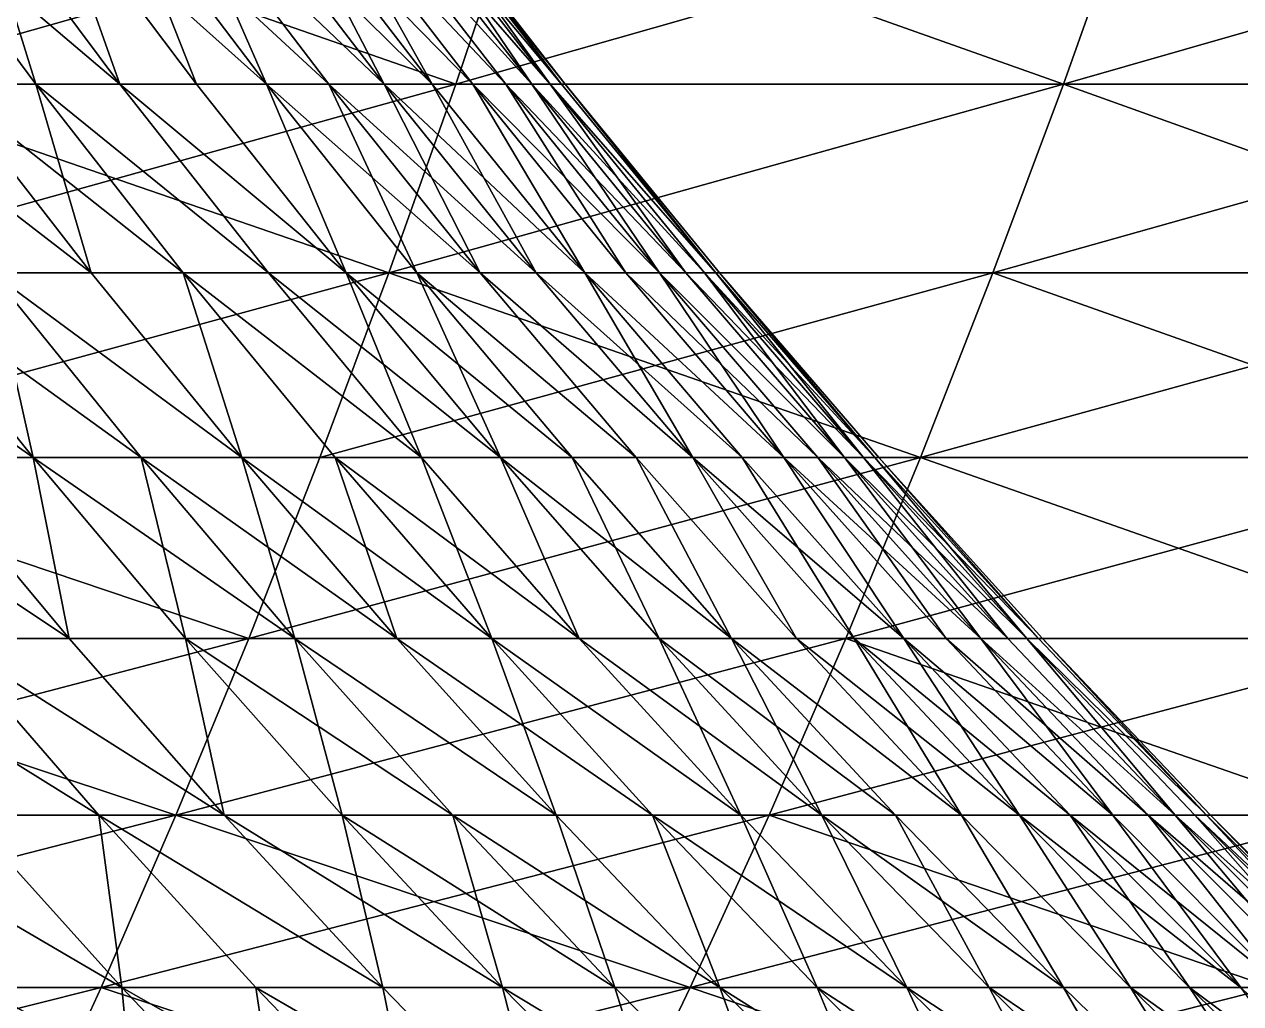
# Model space of a CAD drawing. Header units: millimetres. Extents: x -3250 to 6200, y -3250 to 3250.
# Drawn here: x 4730.3 to 4829.8, y -574 to -493.9 of the extents above; entities that cross this region are included whole.
import ezdxf

# ---------------------------------------------------------------- set-up
doc = ezdxf.new("R2010")
doc.units = ezdxf.units.MM
doc.header["$MEASUREMENT"] = 0
doc.layers.add('MESH_3D', color=2, linetype='CONTINUOUS')

msp = doc.modelspace()

# ---------------------------------------------------------------- linework, layer by layer
at = {"layer": 'MESH_3D'}
for points in [[(4720.34, -483.044, 760.318), (4765.593, -498.792, 794.925), (4715.305, -498.792, 771.475)], [(4770.904, -483.044, 25916.103), (4715.305, -498.792, 25928.525), (4765.593, -498.792, 25905.075)], [(4770.904, -483.044, 25916.103), (4720.34, -483.044, 25939.682), (4715.305, -498.792, 25928.525)], [(4731.239, -498.792, 2512.751), (4726.328, -483.044, 2539.372), (4719.542, -483.044, 2516.359)], [(4723.788, -498.792, 2489.624), (4731.239, -498.792, 2512.751), (4719.542, -483.044, 2516.359)], [(4731.239, -498.792, 24187.249), (4723.788, -498.792, 24210.376), (4719.542, -483.044, 24183.641)], [(4738.111, -498.792, 24163.943), (4719.542, -483.044, 24183.641), (4726.328, -483.044, 24160.628)], [(4738.111, -498.792, 24163.943), (4731.239, -498.792, 24187.249), (4719.542, -483.044, 24183.641)], [(4720.34, -483.044, 760.318), (4770.904, -483.044, 783.897), (4765.593, -498.792, 794.925)], [(4738.111, -498.792, 2536.057), (4732.537, -483.044, 2562.547), (4726.328, -483.044, 2539.372)], [(4731.239, -498.792, 2512.751), (4738.111, -498.792, 2536.057), (4726.328, -483.044, 2539.372)], [(4732.537, -483.044, 24137.453), (4738.111, -498.792, 24163.943), (4726.328, -483.044, 24160.628)], [(4744.4, -498.792, 2559.526), (4738.167, -483.044, 2585.869), (4732.537, -483.044, 2562.547)], [(4738.111, -498.792, 2536.057), (4744.4, -498.792, 2559.526), (4732.537, -483.044, 2562.547)], [(4744.4, -498.792, 24140.474), (4738.111, -498.792, 24163.943), (4732.537, -483.044, 24137.453)], [(4750.101, -498.792, 24116.854), (4732.537, -483.044, 24137.453), (4738.167, -483.044, 24114.131)], [(4750.101, -498.792, 24116.854), (4744.4, -498.792, 24140.474), (4732.537, -483.044, 24137.453)], [(4738.167, -483.044, 2585.869), (4755.212, -498.792, 2606.9), (4743.214, -483.044, 2609.325)], [(4750.101, -498.792, 2583.146), (4755.212, -498.792, 2606.9), (4738.167, -483.044, 2585.869)], [(4744.4, -498.792, 2559.526), (4750.101, -498.792, 2583.146), (4738.167, -483.044, 2585.869)], [(4743.214, -483.044, 24090.675), (4750.101, -498.792, 24116.854), (4738.167, -483.044, 24114.131)], [(4743.214, -483.044, 2609.325), (4759.729, -498.792, 2630.774), (4747.675, -483.044, 2632.899)], [(4755.212, -498.792, 2606.9), (4759.729, -498.792, 2630.774), (4743.214, -483.044, 2609.325)], [(4755.212, -498.792, 24093.1), (4750.101, -498.792, 24116.854), (4743.214, -483.044, 24090.675)], [(4759.729, -498.792, 24069.226), (4743.214, -483.044, 24090.675), (4747.675, -483.044, 24067.101)], [(4759.729, -498.792, 24069.226), (4755.212, -498.792, 24093.1), (4743.214, -483.044, 24090.675)], [(4759.729, -498.792, 2630.774), (4751.546, -483.044, 2656.578), (4747.675, -483.044, 2632.899)], [(4763.65, -498.792, 24045.247), (4759.729, -498.792, 24069.226), (4747.675, -483.044, 24067.101)], [(4763.65, -498.792, 24045.247), (4747.675, -483.044, 24067.101), (4751.546, -483.044, 24043.422)], [(4751.546, -483.044, 2656.578), (4766.972, -498.792, 2678.823), (4754.826, -483.044, 2680.345)], [(4763.65, -498.792, 2654.753), (4766.972, -498.792, 2678.823), (4751.546, -483.044, 2656.578)], [(4759.729, -498.792, 2630.774), (4763.65, -498.792, 2654.753), (4751.546, -483.044, 2656.578)], [(4754.826, -483.044, 24019.655), (4763.65, -498.792, 24045.247), (4751.546, -483.044, 24043.422)], [(4754.826, -483.044, 2680.345), (4769.692, -498.792, 2702.968), (4757.512, -483.044, 2704.186)], [(4766.972, -498.792, 2678.823), (4769.692, -498.792, 2702.968), (4754.826, -483.044, 2680.345)], [(4766.972, -498.792, 24021.177), (4763.65, -498.792, 24045.247), (4754.826, -483.044, 24019.655)], [(4769.692, -498.792, 23997.032), (4754.826, -483.044, 24019.655), (4757.512, -483.044, 23995.814)], [(4769.692, -498.792, 23997.032), (4766.972, -498.792, 24021.177), (4754.826, -483.044, 24019.655)], [(4757.512, -483.044, 2704.186), (4771.81, -498.792, 2727.173), (4759.603, -483.044, 2728.088)], [(4769.692, -498.792, 2702.968), (4771.81, -498.792, 2727.173), (4757.512, -483.044, 2704.186)], [(4771.81, -498.792, 23972.827), (4769.692, -498.792, 23997.032), (4757.512, -483.044, 23995.814)], [(4771.81, -498.792, 23972.827), (4757.512, -483.044, 23995.814), (4759.603, -483.044, 23971.912)], [(4771.81, -498.792, 2727.173), (4761.098, -483.044, 2752.034), (4759.603, -483.044, 2728.088)], [(4773.323, -498.792, 23948.577), (4759.603, -483.044, 23971.912), (4761.098, -483.044, 23947.966)], [(4773.323, -498.792, 23948.577), (4771.81, -498.792, 23972.827), (4759.603, -483.044, 23971.912)], [(4761.098, -483.044, 2752.034), (4774.232, -498.792, 2775.704), (4761.995, -483.044, 2776.009)], [(4773.323, -498.792, 2751.423), (4774.232, -498.792, 2775.704), (4761.098, -483.044, 2752.034)], [(4771.81, -498.792, 2727.173), (4773.323, -498.792, 2751.423), (4761.098, -483.044, 2752.034)], [(4761.995, -483.044, 23923.991), (4773.323, -498.792, 23948.577), (4761.098, -483.044, 23947.966)], [(4774.232, -498.792, 2775.704), (4762.294, -483.044, 2800), (4761.995, -483.044, 2776.009)], [(4761.995, -483.044, 23923.991), (4762.294, -483.044, 23900), (4774.535, -498.792, 23900)], [(4774.232, -498.792, 23924.296), (4773.323, -498.792, 23948.577), (4761.995, -483.044, 23923.991)], [(4774.232, -498.792, 23924.296), (4761.995, -483.044, 23923.991), (4774.535, -498.792, 23900)], [(4774.232, -498.792, 2775.704), (4774.535, -498.792, 2800), (4762.294, -483.044, 2800)], [(4774.535, -498.792, 23900), (4762.294, -483.044, 23900), (4762.294, -483.044, 2800)], [(4774.535, -498.792, 23900), (4762.294, -483.044, 2800), (4774.535, -498.792, 2800)], [(4770.904, -483.044, 783.897), (4815.281, -498.792, 819.621), (4765.593, -498.792, 794.925)], [(4820.865, -483.044, 25891.271), (4765.593, -498.792, 25905.075), (4815.281, -498.792, 25880.379)], [(4820.865, -483.044, 25891.271), (4770.904, -483.044, 25916.103), (4765.593, -498.792, 25905.075)], [(4770.904, -483.044, 783.897), (4820.865, -483.044, 808.729), (4815.281, -498.792, 819.621)], [(4820.865, -483.044, 808.729), (4864.338, -498.792, 845.548), (4815.281, -498.792, 819.621)], [(4870.192, -483.044, 25865.202), (4820.865, -483.044, 25891.271), (4815.281, -498.792, 25880.379)], [(4870.192, -483.044, 25865.202), (4815.281, -498.792, 25880.379), (4864.338, -498.792, 25854.452)], [(4820.865, -483.044, 808.729), (4870.192, -483.044, 834.798), (4864.338, -498.792, 845.548)], [(4710.111, -514.23, 782.987), (4765.593, -498.792, 794.925), (4760.113, -514.23, 806.304)], [(4715.305, -498.792, 771.475), (4765.593, -498.792, 794.925), (4710.111, -514.23, 782.987)], [(4760.113, -514.23, 25893.696), (4715.305, -498.792, 25928.525), (4710.111, -514.23, 25917.013)], [(4765.593, -498.792, 25905.075), (4715.305, -498.792, 25928.525), (4760.113, -514.23, 25893.696)], [(4735.76, -514.23, 24214.399), (4727.631, -514.23, 24237.63), (4715.763, -498.792, 24233.311)], [(4735.76, -514.23, 24214.399), (4715.763, -498.792, 24233.311), (4723.788, -498.792, 24210.376)], [(4735.76, -514.23, 2485.601), (4731.239, -498.792, 2512.751), (4723.788, -498.792, 2489.624)], [(4727.631, -514.23, 2462.37), (4735.76, -514.23, 2485.601), (4723.788, -498.792, 2489.624)], [(4743.307, -514.23, 24190.972), (4735.76, -514.23, 24214.399), (4723.788, -498.792, 24210.376)], [(4743.307, -514.23, 24190.972), (4723.788, -498.792, 24210.376), (4731.239, -498.792, 24187.249)], [(4731.239, -498.792, 2512.751), (4750.268, -514.23, 2532.636), (4738.111, -498.792, 2536.057)], [(4743.307, -514.23, 2509.028), (4750.268, -514.23, 2532.636), (4731.239, -498.792, 2512.751)], [(4735.76, -514.23, 2485.601), (4743.307, -514.23, 2509.028), (4731.239, -498.792, 2512.751)], [(4750.268, -514.23, 24167.364), (4743.307, -514.23, 24190.972), (4731.239, -498.792, 24187.249)], [(4750.268, -514.23, 24167.364), (4731.239, -498.792, 24187.249), (4738.111, -498.792, 24163.943)], [(4738.111, -498.792, 2536.057), (4756.639, -514.23, 2556.41), (4744.4, -498.792, 2559.526)], [(4750.268, -514.23, 2532.636), (4756.639, -514.23, 2556.41), (4738.111, -498.792, 2536.057)], [(4756.639, -514.23, 24143.59), (4738.111, -498.792, 24163.943), (4744.4, -498.792, 24140.474)], [(4756.639, -514.23, 24143.59), (4750.268, -514.23, 24167.364), (4738.111, -498.792, 24163.943)], [(4756.639, -514.23, 2556.41), (4750.101, -498.792, 2583.146), (4744.4, -498.792, 2559.526)], [(4750.101, -498.792, 24116.854), (4756.639, -514.23, 24143.59), (4744.4, -498.792, 24140.474)], [(4762.414, -514.23, 2580.335), (4755.212, -498.792, 2606.9), (4750.101, -498.792, 2583.146)], [(4756.639, -514.23, 2556.41), (4762.414, -514.23, 2580.335), (4750.101, -498.792, 2583.146)], [(4762.414, -514.23, 24119.665), (4756.639, -514.23, 24143.59), (4750.101, -498.792, 24116.854)], [(4767.591, -514.23, 24095.603), (4762.414, -514.23, 24119.665), (4750.101, -498.792, 24116.854)], [(4767.591, -514.23, 24095.603), (4750.101, -498.792, 24116.854), (4755.212, -498.792, 24093.1)], [(4767.591, -514.23, 2604.397), (4759.729, -498.792, 2630.774), (4755.212, -498.792, 2606.9)], [(4762.414, -514.23, 2580.335), (4767.591, -514.23, 2604.397), (4755.212, -498.792, 2606.9)], [(4772.167, -514.23, 24071.419), (4767.591, -514.23, 24095.603), (4755.212, -498.792, 24093.1)], [(4772.167, -514.23, 24071.419), (4755.212, -498.792, 24093.1), (4759.729, -498.792, 24069.226)], [(4772.167, -514.23, 2628.581), (4763.65, -498.792, 2654.753), (4759.729, -498.792, 2630.774)], [(4767.591, -514.23, 2604.397), (4772.167, -514.23, 2628.581), (4759.729, -498.792, 2630.774)], [(4776.139, -514.23, 24047.129), (4772.167, -514.23, 24071.419), (4759.729, -498.792, 24069.226)], [(4776.139, -514.23, 24047.129), (4759.729, -498.792, 24069.226), (4763.65, -498.792, 24045.247)], [(4760.113, -514.23, 806.304), (4815.281, -498.792, 819.621), (4809.519, -514.23, 830.86)], [(4765.593, -498.792, 794.925), (4815.281, -498.792, 819.621), (4760.113, -514.23, 806.304)], [(4815.281, -498.792, 25880.379), (4760.113, -514.23, 25893.696), (4809.519, -514.23, 25869.14)], [(4815.281, -498.792, 25880.379), (4765.593, -498.792, 25905.075), (4760.113, -514.23, 25893.696)], [(4776.139, -514.23, 2652.871), (4766.972, -498.792, 2678.823), (4763.65, -498.792, 2654.753)], [(4772.167, -514.23, 2628.581), (4776.139, -514.23, 2652.871), (4763.65, -498.792, 2654.753)], [(4766.972, -498.792, 24021.177), (4776.139, -514.23, 24047.129), (4763.65, -498.792, 24045.247)], [(4779.503, -514.23, 2677.252), (4769.692, -498.792, 2702.968), (4766.972, -498.792, 2678.823)], [(4776.139, -514.23, 2652.871), (4779.503, -514.23, 2677.252), (4766.972, -498.792, 2678.823)], [(4779.503, -514.23, 24022.748), (4776.139, -514.23, 24047.129), (4766.972, -498.792, 24021.177)], [(4782.259, -514.23, 23998.29), (4766.972, -498.792, 24021.177), (4769.692, -498.792, 23997.032)], [(4782.259, -514.23, 23998.29), (4779.503, -514.23, 24022.748), (4766.972, -498.792, 24021.177)], [(4769.692, -498.792, 2702.968), (4784.404, -514.23, 2726.229), (4771.81, -498.792, 2727.173)], [(4782.259, -514.23, 2701.71), (4784.404, -514.23, 2726.229), (4769.692, -498.792, 2702.968)], [(4779.503, -514.23, 2677.252), (4782.259, -514.23, 2701.71), (4769.692, -498.792, 2702.968)], [(4771.81, -498.792, 23972.827), (4782.259, -514.23, 23998.29), (4769.692, -498.792, 23997.032)], [(4784.404, -514.23, 2726.229), (4773.323, -498.792, 2751.423), (4771.81, -498.792, 2727.173)], [(4784.404, -514.23, 23973.771), (4782.259, -514.23, 23998.29), (4771.81, -498.792, 23972.827)], [(4785.937, -514.23, 23949.206), (4771.81, -498.792, 23972.827), (4773.323, -498.792, 23948.577)], [(4785.937, -514.23, 23949.206), (4784.404, -514.23, 23973.771), (4771.81, -498.792, 23972.827)], [(4773.323, -498.792, 2751.423), (4786.858, -514.23, 2775.389), (4774.232, -498.792, 2775.704)], [(4785.937, -514.23, 2750.794), (4786.858, -514.23, 2775.389), (4773.323, -498.792, 2751.423)], [(4784.404, -514.23, 2726.229), (4785.937, -514.23, 2750.794), (4773.323, -498.792, 2751.423)], [(4786.858, -514.23, 23924.611), (4773.323, -498.792, 23948.577), (4774.232, -498.792, 23924.296)], [(4786.858, -514.23, 23924.611), (4785.937, -514.23, 23949.206), (4773.323, -498.792, 23948.577)], [(4786.858, -514.23, 2775.389), (4774.535, -498.792, 2800), (4774.232, -498.792, 2775.704)], [(4786.858, -514.23, 23924.611), (4774.232, -498.792, 23924.296), (4774.535, -498.792, 23900)], [(4786.858, -514.23, 2775.389), (4787.164, -514.23, 2800), (4774.535, -498.792, 2800)], [(4787.164, -514.23, 23900), (4774.535, -498.792, 23900), (4774.535, -498.792, 2800)], [(4787.164, -514.23, 23900), (4774.535, -498.792, 2800), (4787.164, -514.23, 2800)], [(4786.858, -514.23, 23924.611), (4774.535, -498.792, 23900), (4787.164, -514.23, 23900)], [(4815.281, -498.792, 819.621), (4858.297, -514.23, 856.64), (4809.519, -514.23, 830.86)], [(4864.338, -498.792, 25854.452), (4815.281, -498.792, 25880.379), (4809.519, -514.23, 25869.14)], [(4864.338, -498.792, 25854.452), (4809.519, -514.23, 25869.14), (4858.297, -514.23, 25843.36)], [(4815.281, -498.792, 819.621), (4864.338, -498.792, 845.548), (4858.297, -514.23, 856.64)], [(4704.76, -529.349, 794.847), (4760.113, -514.23, 806.304), (4754.468, -529.349, 818.026)], [(4710.111, -514.23, 782.987), (4760.113, -514.23, 806.304), (4704.76, -529.349, 794.847)], [(4760.113, -514.23, 25893.696), (4710.111, -514.23, 25917.013), (4704.76, -529.349, 25905.153)], [(4760.113, -514.23, 25893.696), (4704.76, -529.349, 25905.153), (4754.468, -529.349, 25881.974)], [(4731.037, -529.349, 24265.405), (4721.638, -529.349, 24288.503), (4709.649, -514.23, 24283.449)], [(4731.037, -529.349, 24265.405), (4709.649, -514.23, 24283.449), (4718.925, -514.23, 24260.652)], [(4731.037, -529.349, 2434.595), (4727.631, -514.23, 2462.37), (4718.925, -514.23, 2439.348)], [(4721.638, -529.349, 2411.497), (4731.037, -529.349, 2434.595), (4718.925, -514.23, 2439.348)], [(4739.857, -529.349, 24242.08), (4731.037, -529.349, 24265.405), (4718.925, -514.23, 24260.652)], [(4739.857, -529.349, 24242.08), (4718.925, -514.23, 24260.652), (4727.631, -514.23, 24237.63)], [(4727.631, -514.23, 2462.37), (4748.093, -529.349, 2481.458), (4735.76, -514.23, 2485.601)], [(4739.857, -529.349, 2457.92), (4748.093, -529.349, 2481.458), (4727.631, -514.23, 2462.37)], [(4731.037, -529.349, 2434.595), (4739.857, -529.349, 2457.92), (4727.631, -514.23, 2462.37)], [(4748.093, -529.349, 24218.542), (4727.631, -514.23, 24237.63), (4735.76, -514.23, 24214.399)], [(4748.093, -529.349, 24218.542), (4739.857, -529.349, 24242.08), (4727.631, -514.23, 24237.63)], [(4748.093, -529.349, 2481.458), (4743.307, -514.23, 2509.028), (4735.76, -514.23, 2485.601)], [(4743.307, -514.23, 24190.972), (4748.093, -529.349, 24218.542), (4735.76, -514.23, 24214.399)], [(4743.307, -514.23, 2509.028), (4762.793, -529.349, 2529.112), (4750.268, -514.23, 2532.636)], [(4755.74, -529.349, 2505.193), (4762.793, -529.349, 2529.112), (4743.307, -514.23, 2509.028)], [(4748.093, -529.349, 2481.458), (4755.74, -529.349, 2505.193), (4743.307, -514.23, 2509.028)], [(4755.74, -529.349, 24194.807), (4748.093, -529.349, 24218.542), (4743.307, -514.23, 24190.972)], [(4762.793, -529.349, 24170.888), (4743.307, -514.23, 24190.972), (4750.268, -514.23, 24167.364)], [(4762.793, -529.349, 24170.888), (4755.74, -529.349, 24194.807), (4743.307, -514.23, 24190.972)], [(4762.793, -529.349, 2529.112), (4756.639, -514.23, 2556.41), (4750.268, -514.23, 2532.636)], [(4769.247, -529.349, 24146.801), (4750.268, -514.23, 24167.364), (4756.639, -514.23, 24143.59)], [(4769.247, -529.349, 24146.801), (4762.793, -529.349, 24170.888), (4750.268, -514.23, 24167.364)], [(4760.113, -514.23, 806.304), (4803.584, -529.349, 842.438), (4754.468, -529.349, 818.026)], [(4809.519, -514.23, 25869.14), (4760.113, -514.23, 25893.696), (4754.468, -529.349, 25881.974)], [(4809.519, -514.23, 25869.14), (4754.468, -529.349, 25881.974), (4803.584, -529.349, 25857.562)], [(4769.247, -529.349, 2553.199), (4762.414, -514.23, 2580.335), (4756.639, -514.23, 2556.41)], [(4762.793, -529.349, 2529.112), (4769.247, -529.349, 2553.199), (4756.639, -514.23, 2556.41)], [(4775.099, -529.349, 24122.56), (4769.247, -529.349, 24146.801), (4756.639, -514.23, 24143.59)], [(4775.099, -529.349, 24122.56), (4756.639, -514.23, 24143.59), (4762.414, -514.23, 24119.665)], [(4760.113, -514.23, 806.304), (4809.519, -514.23, 830.86), (4803.584, -529.349, 842.438)], [(4762.414, -514.23, 2580.335), (4780.344, -529.349, 2601.819), (4767.591, -514.23, 2604.397)], [(4775.099, -529.349, 2577.44), (4780.344, -529.349, 2601.819), (4762.414, -514.23, 2580.335)], [(4769.247, -529.349, 2553.199), (4775.099, -529.349, 2577.44), (4762.414, -514.23, 2580.335)], [(4780.344, -529.349, 24098.181), (4775.099, -529.349, 24122.56), (4762.414, -514.23, 24119.665)], [(4780.344, -529.349, 24098.181), (4762.414, -514.23, 24119.665), (4767.591, -514.23, 24095.603)], [(4767.591, -514.23, 2604.397), (4784.98, -529.349, 2626.321), (4772.167, -514.23, 2628.581)], [(4780.344, -529.349, 2601.819), (4784.98, -529.349, 2626.321), (4767.591, -514.23, 2604.397)], [(4784.98, -529.349, 24073.679), (4767.591, -514.23, 24095.603), (4772.167, -514.23, 24071.419)], [(4784.98, -529.349, 24073.679), (4780.344, -529.349, 24098.181), (4767.591, -514.23, 24095.603)], [(4784.98, -529.349, 2626.321), (4776.139, -514.23, 2652.871), (4772.167, -514.23, 2628.581)], [(4789.004, -529.349, 24049.068), (4772.167, -514.23, 24071.419), (4776.139, -514.23, 24047.129)], [(4789.004, -529.349, 24049.068), (4784.98, -529.349, 24073.679), (4772.167, -514.23, 24071.419)], [(4776.139, -514.23, 2652.871), (4792.413, -529.349, 2675.635), (4779.503, -514.23, 2677.252)], [(4789.004, -529.349, 2650.932), (4792.413, -529.349, 2675.635), (4776.139, -514.23, 2652.871)], [(4784.98, -529.349, 2626.321), (4789.004, -529.349, 2650.932), (4776.139, -514.23, 2652.871)], [(4792.413, -529.349, 24024.365), (4789.004, -529.349, 24049.068), (4776.139, -514.23, 24047.129)], [(4792.413, -529.349, 24024.365), (4776.139, -514.23, 24047.129), (4779.503, -514.23, 24022.748)], [(4779.503, -514.23, 2677.252), (4795.205, -529.349, 2700.415), (4782.259, -514.23, 2701.71)], [(4792.413, -529.349, 2675.635), (4795.205, -529.349, 2700.415), (4779.503, -514.23, 2677.252)], [(4782.259, -514.23, 23998.29), (4792.413, -529.349, 24024.365), (4779.503, -514.23, 24022.748)], [(4782.259, -514.23, 2701.71), (4797.378, -529.349, 2725.257), (4784.404, -514.23, 2726.229)], [(4795.205, -529.349, 2700.415), (4797.378, -529.349, 2725.257), (4782.259, -514.23, 2701.71)], [(4795.205, -529.349, 23999.585), (4792.413, -529.349, 24024.365), (4782.259, -514.23, 23998.29)], [(4797.378, -529.349, 23974.743), (4782.259, -514.23, 23998.29), (4784.404, -514.23, 23973.771)], [(4797.378, -529.349, 23974.743), (4795.205, -529.349, 23999.585), (4782.259, -514.23, 23998.29)], [(4797.378, -529.349, 2725.257), (4785.937, -514.23, 2750.794), (4784.404, -514.23, 2726.229)], [(4798.932, -529.349, 23949.855), (4784.404, -514.23, 23973.771), (4785.937, -514.23, 23949.206)], [(4798.932, -529.349, 23949.855), (4797.378, -529.349, 23974.743), (4784.404, -514.23, 23973.771)], [(4785.937, -514.23, 2750.794), (4799.864, -529.349, 2775.065), (4786.858, -514.23, 2775.389)], [(4798.932, -529.349, 2750.145), (4799.864, -529.349, 2775.065), (4785.937, -514.23, 2750.794)], [(4797.378, -529.349, 2725.257), (4798.932, -529.349, 2750.145), (4785.937, -514.23, 2750.794)], [(4786.858, -514.23, 23924.611), (4798.932, -529.349, 23949.855), (4785.937, -514.23, 23949.206)], [(4799.864, -529.349, 2775.065), (4787.164, -514.23, 2800), (4786.858, -514.23, 2775.389)], [(4799.864, -529.349, 23924.935), (4786.858, -514.23, 23924.611), (4787.164, -514.23, 23900)], [(4799.864, -529.349, 23924.935), (4798.932, -529.349, 23949.855), (4786.858, -514.23, 23924.611)], [(4799.864, -529.349, 2775.065), (4800.175, -529.349, 2800), (4787.164, -514.23, 2800)], [(4800.175, -529.349, 23900), (4787.164, -514.23, 23900), (4787.164, -514.23, 2800)], [(4800.175, -529.349, 23900), (4787.164, -514.23, 2800), (4800.175, -529.349, 2800)], [(4799.864, -529.349, 23924.935), (4787.164, -514.23, 23900), (4800.175, -529.349, 23900)], [(4809.519, -514.23, 830.86), (4852.075, -529.349, 868.066), (4803.584, -529.349, 842.438)], [(4858.297, -514.23, 25843.36), (4809.519, -514.23, 25869.14), (4803.584, -529.349, 25857.562)], [(4858.297, -514.23, 25843.36), (4803.584, -529.349, 25857.562), (4852.075, -529.349, 25831.934)], [(4809.519, -514.23, 830.86), (4858.297, -514.23, 856.64), (4852.075, -529.349, 868.066)], [(4704.76, -529.349, 794.847), (4748.661, -544.138, 830.084), (4699.255, -544.138, 807.046)], [(4748.661, -544.138, 25869.916), (4704.76, -529.349, 25905.153), (4699.255, -544.138, 25892.954)], [(4704.76, -529.349, 794.847), (4754.468, -529.349, 818.026), (4748.661, -544.138, 830.084)], [(4754.468, -529.349, 25881.974), (4704.76, -529.349, 25905.153), (4748.661, -544.138, 25869.916)], [(4733.97, -544.138, 24293.701), (4711.665, -529.349, 24311.359), (4721.638, -529.349, 24288.503)], [(4733.97, -544.138, 24293.701), (4723.865, -544.138, 24316.864), (4711.665, -529.349, 24311.359)], [(4733.97, -544.138, 2406.299), (4731.037, -529.349, 2434.595), (4721.638, -529.349, 2411.497)], [(4723.865, -544.138, 2383.136), (4733.97, -544.138, 2406.299), (4721.638, -529.349, 2411.497)], [(4731.037, -529.349, 24265.405), (4733.97, -544.138, 24293.701), (4721.638, -529.349, 24288.503)], [(4743.495, -544.138, 2429.705), (4739.857, -529.349, 2457.92), (4731.037, -529.349, 2434.595)], [(4733.97, -544.138, 2406.299), (4743.495, -544.138, 2429.705), (4731.037, -529.349, 2434.595)], [(4743.495, -544.138, 24270.295), (4733.97, -544.138, 24293.701), (4731.037, -529.349, 24265.405)], [(4752.433, -544.138, 24246.657), (4743.495, -544.138, 24270.295), (4731.037, -529.349, 24265.405)], [(4752.433, -544.138, 24246.657), (4731.037, -529.349, 24265.405), (4739.857, -529.349, 24242.08)], [(4752.433, -544.138, 2453.343), (4748.093, -529.349, 2481.458), (4739.857, -529.349, 2457.92)], [(4743.495, -544.138, 2429.705), (4752.433, -544.138, 2453.343), (4739.857, -529.349, 2457.92)], [(4760.78, -544.138, 24222.805), (4752.433, -544.138, 24246.657), (4739.857, -529.349, 24242.08)], [(4760.78, -544.138, 24222.805), (4739.857, -529.349, 24242.08), (4748.093, -529.349, 24218.542)], [(4760.78, -544.138, 2477.195), (4755.74, -529.349, 2505.193), (4748.093, -529.349, 2481.458)], [(4752.433, -544.138, 2453.343), (4760.78, -544.138, 2477.195), (4748.093, -529.349, 2481.458)], [(4768.529, -544.138, 24198.752), (4760.78, -544.138, 24222.805), (4748.093, -529.349, 24218.542)], [(4768.529, -544.138, 24198.752), (4748.093, -529.349, 24218.542), (4755.74, -529.349, 24194.807)], [(4748.661, -544.138, 830.084), (4803.584, -529.349, 842.438), (4797.478, -544.138, 854.347)], [(4754.468, -529.349, 818.026), (4803.584, -529.349, 842.438), (4748.661, -544.138, 830.084)], [(4803.584, -529.349, 25857.562), (4754.468, -529.349, 25881.974), (4748.661, -544.138, 25869.916)], [(4803.584, -529.349, 25857.562), (4748.661, -544.138, 25869.916), (4797.478, -544.138, 25845.653)], [(4768.529, -544.138, 2501.248), (4762.793, -529.349, 2529.112), (4755.74, -529.349, 2505.193)], [(4760.78, -544.138, 2477.195), (4768.529, -544.138, 2501.248), (4755.74, -529.349, 2505.193)], [(4775.676, -544.138, 24174.513), (4755.74, -529.349, 24194.807), (4762.793, -529.349, 24170.888)], [(4775.676, -544.138, 24174.513), (4768.529, -544.138, 24198.752), (4755.74, -529.349, 24194.807)], [(4775.676, -544.138, 2525.487), (4769.247, -529.349, 2553.199), (4762.793, -529.349, 2529.112)], [(4768.529, -544.138, 2501.248), (4775.676, -544.138, 2525.487), (4762.793, -529.349, 2529.112)], [(4769.247, -529.349, 24146.801), (4775.676, -544.138, 24174.513), (4762.793, -529.349, 24170.888)], [(4782.217, -544.138, 2549.897), (4775.099, -529.349, 2577.44), (4769.247, -529.349, 2553.199)], [(4775.676, -544.138, 2525.487), (4782.217, -544.138, 2549.897), (4769.247, -529.349, 2553.199)], [(4782.217, -544.138, 24150.103), (4775.676, -544.138, 24174.513), (4769.247, -529.349, 24146.801)], [(4788.146, -544.138, 24125.538), (4782.217, -544.138, 24150.103), (4769.247, -529.349, 24146.801)], [(4788.146, -544.138, 24125.538), (4769.247, -529.349, 24146.801), (4775.099, -529.349, 24122.56)], [(4788.146, -544.138, 2574.462), (4780.344, -529.349, 2601.819), (4775.099, -529.349, 2577.44)], [(4782.217, -544.138, 2549.897), (4788.146, -544.138, 2574.462), (4775.099, -529.349, 2577.44)], [(4780.344, -529.349, 24098.181), (4788.146, -544.138, 24125.538), (4775.099, -529.349, 24122.56)], [(4793.462, -544.138, 2599.167), (4784.98, -529.349, 2626.321), (4780.344, -529.349, 2601.819)], [(4788.146, -544.138, 2574.462), (4793.462, -544.138, 2599.167), (4780.344, -529.349, 2601.819)], [(4793.462, -544.138, 24100.833), (4788.146, -544.138, 24125.538), (4780.344, -529.349, 24098.181)], [(4784.98, -529.349, 24073.679), (4793.462, -544.138, 24100.833), (4780.344, -529.349, 24098.181)], [(4798.16, -544.138, 2623.997), (4789.004, -529.349, 2650.932), (4784.98, -529.349, 2626.321)], [(4793.462, -544.138, 2599.167), (4798.16, -544.138, 2623.997), (4784.98, -529.349, 2626.321)], [(4798.16, -544.138, 24076.003), (4793.462, -544.138, 24100.833), (4784.98, -529.349, 24073.679)], [(4802.238, -544.138, 24051.063), (4798.16, -544.138, 24076.003), (4784.98, -529.349, 24073.679)], [(4802.238, -544.138, 24051.063), (4784.98, -529.349, 24073.679), (4789.004, -529.349, 24049.068)], [(4802.238, -544.138, 2648.937), (4792.413, -529.349, 2675.635), (4789.004, -529.349, 2650.932)], [(4798.16, -544.138, 2623.997), (4802.238, -544.138, 2648.937), (4789.004, -529.349, 2650.932)], [(4792.413, -529.349, 24024.365), (4802.238, -544.138, 24051.063), (4789.004, -529.349, 24049.068)], [(4805.692, -544.138, 2673.97), (4795.205, -529.349, 2700.415), (4792.413, -529.349, 2675.635)], [(4802.238, -544.138, 2648.937), (4805.692, -544.138, 2673.97), (4792.413, -529.349, 2675.635)], [(4805.692, -544.138, 24026.03), (4802.238, -544.138, 24051.063), (4792.413, -529.349, 24024.365)], [(4808.522, -544.138, 24000.918), (4805.692, -544.138, 24026.03), (4792.413, -529.349, 24024.365)], [(4808.522, -544.138, 24000.918), (4792.413, -529.349, 24024.365), (4795.205, -529.349, 23999.585)], [(4808.522, -544.138, 2699.082), (4797.378, -529.349, 2725.257), (4795.205, -529.349, 2700.415)], [(4805.692, -544.138, 2673.97), (4808.522, -544.138, 2699.082), (4795.205, -529.349, 2700.415)], [(4810.724, -544.138, 23975.743), (4808.522, -544.138, 24000.918), (4795.205, -529.349, 23999.585)], [(4810.724, -544.138, 23975.743), (4795.205, -529.349, 23999.585), (4797.378, -529.349, 23974.743)], [(4810.724, -544.138, 2724.257), (4798.932, -529.349, 2750.145), (4797.378, -529.349, 2725.257)], [(4808.522, -544.138, 2699.082), (4810.724, -544.138, 2724.257), (4797.378, -529.349, 2725.257)], [(4812.299, -544.138, 23950.522), (4797.378, -529.349, 23974.743), (4798.932, -529.349, 23949.855)], [(4812.299, -544.138, 23950.522), (4810.724, -544.138, 23975.743), (4797.378, -529.349, 23974.743)], [(4803.584, -529.349, 842.438), (4845.674, -544.138, 879.82), (4797.478, -544.138, 854.347)], [(4852.075, -529.349, 25831.934), (4803.584, -529.349, 25857.562), (4797.478, -544.138, 25845.653)], [(4852.075, -529.349, 25831.934), (4797.478, -544.138, 25845.653), (4845.674, -544.138, 25820.18)], [(4812.299, -544.138, 2749.478), (4799.864, -529.349, 2775.065), (4798.932, -529.349, 2750.145)], [(4810.724, -544.138, 2724.257), (4812.299, -544.138, 2749.478), (4798.932, -529.349, 2750.145)], [(4813.243, -544.138, 23925.269), (4798.932, -529.349, 23949.855), (4799.864, -529.349, 23924.935)], [(4813.243, -544.138, 23925.269), (4812.299, -544.138, 23950.522), (4798.932, -529.349, 23949.855)], [(4813.243, -544.138, 2774.731), (4800.175, -529.349, 2800), (4799.864, -529.349, 2775.065)], [(4812.299, -544.138, 2749.478), (4813.243, -544.138, 2774.731), (4799.864, -529.349, 2775.065)], [(4813.243, -544.138, 23925.269), (4799.864, -529.349, 23924.935), (4800.175, -529.349, 23900)], [(4813.243, -544.138, 2774.731), (4813.559, -544.138, 2800), (4800.175, -529.349, 2800)], [(4813.559, -544.138, 23900), (4800.175, -529.349, 23900), (4800.175, -529.349, 2800)], [(4813.559, -544.138, 23900), (4800.175, -529.349, 2800), (4813.559, -544.138, 2800)], [(4813.243, -544.138, 23925.269), (4800.175, -529.349, 23900), (4813.559, -544.138, 23900)], [(4803.584, -529.349, 842.438), (4852.075, -529.349, 868.066), (4845.674, -544.138, 879.82)], [(4699.255, -544.138, 807.046), (4742.696, -558.589, 842.471), (4693.601, -558.589, 819.577)], [(4748.661, -544.138, 25869.916), (4693.601, -558.589, 25880.423), (4742.696, -558.589, 25857.529)], [(4748.661, -544.138, 25869.916), (4699.255, -544.138, 25892.954), (4693.601, -558.589, 25880.423)], [(4699.255, -544.138, 807.046), (4748.661, -544.138, 830.084), (4742.696, -558.589, 842.471)], [(4736.396, -558.589, 24322.518), (4725.571, -558.589, 24345.732), (4713.185, -544.138, 24339.767)], [(4736.396, -558.589, 24322.518), (4713.185, -544.138, 24339.767), (4723.865, -544.138, 24316.864)], [(4723.865, -544.138, 2383.136), (4746.639, -558.589, 2400.958), (4733.97, -544.138, 2406.299)], [(4736.396, -558.589, 2377.482), (4746.639, -558.589, 2400.958), (4723.865, -544.138, 2383.136)], [(4725.571, -558.589, 2354.268), (4736.396, -558.589, 2377.482), (4723.865, -544.138, 2383.136)], [(4746.639, -558.589, 24299.042), (4736.396, -558.589, 24322.518), (4723.865, -544.138, 24316.864)], [(4746.639, -558.589, 24299.042), (4723.865, -544.138, 24316.864), (4733.97, -544.138, 24293.701)], [(4746.639, -558.589, 2400.958), (4743.495, -544.138, 2429.705), (4733.97, -544.138, 2406.299)], [(4743.495, -544.138, 24270.295), (4746.639, -558.589, 24299.042), (4733.97, -544.138, 24293.701)], [(4742.696, -558.589, 842.471), (4797.478, -544.138, 854.347), (4791.206, -558.589, 866.581)], [(4748.661, -544.138, 830.084), (4797.478, -544.138, 854.347), (4742.696, -558.589, 842.471)], [(4797.478, -544.138, 25845.653), (4748.661, -544.138, 25869.916), (4742.696, -558.589, 25857.529)], [(4797.478, -544.138, 25845.653), (4742.696, -558.589, 25857.529), (4791.206, -558.589, 25833.419)], [(4756.293, -558.589, 2424.683), (4752.433, -544.138, 2453.343), (4743.495, -544.138, 2429.705)], [(4746.639, -558.589, 2400.958), (4756.293, -558.589, 2424.683), (4743.495, -544.138, 2429.705)], [(4756.293, -558.589, 24275.317), (4746.639, -558.589, 24299.042), (4743.495, -544.138, 24270.295)], [(4765.352, -558.589, 24251.36), (4743.495, -544.138, 24270.295), (4752.433, -544.138, 24246.657)], [(4765.352, -558.589, 24251.36), (4756.293, -558.589, 24275.317), (4743.495, -544.138, 24270.295)], [(4752.433, -544.138, 2453.343), (4773.812, -558.589, 2472.817), (4760.78, -544.138, 2477.195)], [(4765.352, -558.589, 2448.64), (4773.812, -558.589, 2472.817), (4752.433, -544.138, 2453.343)], [(4756.293, -558.589, 2424.683), (4765.352, -558.589, 2448.64), (4752.433, -544.138, 2453.343)], [(4773.812, -558.589, 24227.183), (4752.433, -544.138, 24246.657), (4760.78, -544.138, 24222.805)], [(4773.812, -558.589, 24227.183), (4765.352, -558.589, 24251.36), (4752.433, -544.138, 24246.657)], [(4773.812, -558.589, 2472.817), (4768.529, -544.138, 2501.248), (4760.78, -544.138, 2477.195)], [(4781.666, -558.589, 24202.804), (4760.78, -544.138, 24222.805), (4768.529, -544.138, 24198.752)], [(4781.666, -558.589, 24202.804), (4773.812, -558.589, 24227.183), (4760.78, -544.138, 24222.805)], [(4768.529, -544.138, 2501.248), (4788.91, -558.589, 2521.764), (4775.676, -544.138, 2525.487)], [(4781.666, -558.589, 2497.196), (4788.91, -558.589, 2521.764), (4768.529, -544.138, 2501.248)], [(4773.812, -558.589, 2472.817), (4781.666, -558.589, 2497.196), (4768.529, -544.138, 2501.248)], [(4788.91, -558.589, 24178.236), (4781.666, -558.589, 24202.804), (4768.529, -544.138, 24198.752)], [(4788.91, -558.589, 24178.236), (4768.529, -544.138, 24198.752), (4775.676, -544.138, 24174.513)], [(4788.91, -558.589, 2521.764), (4782.217, -544.138, 2549.897), (4775.676, -544.138, 2525.487)], [(4795.539, -558.589, 24153.495), (4775.676, -544.138, 24174.513), (4782.217, -544.138, 24150.103)], [(4795.539, -558.589, 24153.495), (4788.91, -558.589, 24178.236), (4775.676, -544.138, 24174.513)], [(4795.539, -558.589, 2546.505), (4788.146, -544.138, 2574.462), (4782.217, -544.138, 2549.897)], [(4788.91, -558.589, 2521.764), (4795.539, -558.589, 2546.505), (4782.217, -544.138, 2549.897)], [(4801.55, -558.589, 24128.597), (4795.539, -558.589, 24153.495), (4782.217, -544.138, 24150.103)], [(4801.55, -558.589, 24128.597), (4782.217, -544.138, 24150.103), (4788.146, -544.138, 24125.538)], [(4788.146, -544.138, 2574.462), (4806.938, -558.589, 2596.443), (4793.462, -544.138, 2599.167)], [(4801.55, -558.589, 2571.403), (4806.938, -558.589, 2596.443), (4788.146, -544.138, 2574.462)], [(4795.539, -558.589, 2546.505), (4801.55, -558.589, 2571.403), (4788.146, -544.138, 2574.462)], [(4806.938, -558.589, 24103.557), (4801.55, -558.589, 24128.597), (4788.146, -544.138, 24125.538)], [(4806.938, -558.589, 24103.557), (4788.146, -544.138, 24125.538), (4793.462, -544.138, 24100.833)], [(4797.478, -544.138, 854.347), (4839.099, -558.589, 891.894), (4791.206, -558.589, 866.581)], [(4845.674, -544.138, 25820.18), (4791.206, -558.589, 25833.419), (4839.099, -558.589, 25808.106)], [(4845.674, -544.138, 25820.18), (4797.478, -544.138, 25845.653), (4791.206, -558.589, 25833.419)], [(4806.938, -558.589, 2596.443), (4798.16, -544.138, 2623.997), (4793.462, -544.138, 2599.167)], [(4811.699, -558.589, 24078.39), (4806.938, -558.589, 24103.557), (4793.462, -544.138, 24100.833)], [(4811.699, -558.589, 24078.39), (4793.462, -544.138, 24100.833), (4798.16, -544.138, 24076.003)], [(4797.478, -544.138, 854.347), (4845.674, -544.138, 879.82), (4839.099, -558.589, 891.894)], [(4811.699, -558.589, 2621.61), (4802.238, -544.138, 2648.937), (4798.16, -544.138, 2623.997)], [(4806.938, -558.589, 2596.443), (4811.699, -558.589, 2621.61), (4798.16, -544.138, 2623.997)], [(4815.832, -558.589, 24053.112), (4811.699, -558.589, 24078.39), (4798.16, -544.138, 24076.003)], [(4815.832, -558.589, 24053.112), (4798.16, -544.138, 24076.003), (4802.238, -544.138, 24051.063)], [(4802.238, -544.138, 2648.937), (4819.334, -558.589, 2672.261), (4805.692, -544.138, 2673.97)], [(4815.832, -558.589, 2646.888), (4819.334, -558.589, 2672.261), (4802.238, -544.138, 2648.937)], [(4811.699, -558.589, 2621.61), (4815.832, -558.589, 2646.888), (4802.238, -544.138, 2648.937)], [(4819.334, -558.589, 24027.739), (4815.832, -558.589, 24053.112), (4802.238, -544.138, 24051.063)], [(4819.334, -558.589, 24027.739), (4802.238, -544.138, 24051.063), (4805.692, -544.138, 24026.03)], [(4819.334, -558.589, 2672.261), (4808.522, -544.138, 2699.082), (4805.692, -544.138, 2673.97)], [(4822.202, -558.589, 24002.287), (4819.334, -558.589, 24027.739), (4805.692, -544.138, 24026.03)], [(4822.202, -558.589, 24002.287), (4805.692, -544.138, 24026.03), (4808.522, -544.138, 24000.918)], [(4808.522, -544.138, 2699.082), (4824.434, -558.589, 2723.229), (4810.724, -544.138, 2724.257)], [(4822.202, -558.589, 2697.713), (4824.434, -558.589, 2723.229), (4808.522, -544.138, 2699.082)], [(4819.334, -558.589, 2672.261), (4822.202, -558.589, 2697.713), (4808.522, -544.138, 2699.082)], [(4824.434, -558.589, 23976.771), (4822.202, -558.589, 24002.287), (4808.522, -544.138, 24000.918)], [(4824.434, -558.589, 23976.771), (4808.522, -544.138, 24000.918), (4810.724, -544.138, 23975.743)], [(4824.434, -558.589, 2723.229), (4812.299, -544.138, 2749.478), (4810.724, -544.138, 2724.257)], [(4812.299, -544.138, 23950.522), (4824.434, -558.589, 23976.771), (4810.724, -544.138, 23975.743)], [(4812.299, -544.138, 2749.478), (4826.987, -558.589, 2774.389), (4813.243, -544.138, 2774.731)], [(4826.029, -558.589, 2748.793), (4826.987, -558.589, 2774.389), (4812.299, -544.138, 2749.478)], [(4824.434, -558.589, 2723.229), (4826.029, -558.589, 2748.793), (4812.299, -544.138, 2749.478)], [(4826.029, -558.589, 23951.207), (4824.434, -558.589, 23976.771), (4812.299, -544.138, 23950.522)], [(4826.987, -558.589, 23925.611), (4826.029, -558.589, 23951.207), (4812.299, -544.138, 23950.522)], [(4826.987, -558.589, 23925.611), (4812.299, -544.138, 23950.522), (4813.243, -544.138, 23925.269)], [(4826.987, -558.589, 2774.389), (4813.559, -544.138, 2800), (4813.243, -544.138, 2774.731)], [(4826.987, -558.589, 23925.611), (4813.243, -544.138, 23925.269), (4813.559, -544.138, 23900)], [(4826.987, -558.589, 2774.389), (4827.307, -558.589, 2800), (4813.559, -544.138, 2800)], [(4827.307, -558.589, 23900), (4813.559, -544.138, 23900), (4813.559, -544.138, 2800)], [(4827.307, -558.589, 23900), (4813.559, -544.138, 2800), (4827.307, -558.589, 2800)], [(4826.987, -558.589, 23925.611), (4813.559, -544.138, 23900), (4827.307, -558.589, 23900)], [(4687.8, -572.693, 832.433), (4742.696, -558.589, 842.471), (4736.577, -572.693, 855.178)], [(4693.601, -558.589, 819.577), (4742.696, -558.589, 842.471), (4687.8, -572.693, 832.433)], [(4742.696, -558.589, 25857.529), (4687.8, -572.693, 25867.567), (4736.577, -572.693, 25844.822)], [(4742.696, -558.589, 25857.529), (4693.601, -558.589, 25880.423), (4687.8, -572.693, 25867.567)], [(4714.171, -558.589, 2331.332), (4738.278, -572.693, 2348.149), (4725.571, -558.589, 2354.268)], [(4726.722, -572.693, 2324.897), (4738.278, -572.693, 2348.149), (4714.171, -558.589, 2331.332)], [(4738.278, -572.693, 24351.851), (4714.171, -558.589, 24368.668), (4725.571, -558.589, 24345.732)], [(4738.278, -572.693, 24351.851), (4726.722, -572.693, 24375.103), (4714.171, -558.589, 24368.668)], [(4738.278, -572.693, 2348.149), (4736.396, -558.589, 2377.482), (4725.571, -558.589, 2354.268)], [(4736.396, -558.589, 24322.518), (4738.278, -572.693, 24351.851), (4725.571, -558.589, 24345.732)], [(4736.396, -558.589, 2377.482), (4759.635, -572.693, 2395.48), (4746.639, -558.589, 2400.958)], [(4749.252, -572.693, 2371.681), (4759.635, -572.693, 2395.48), (4736.396, -558.589, 2377.482)], [(4738.278, -572.693, 2348.149), (4749.252, -572.693, 2371.681), (4736.396, -558.589, 2377.482)], [(4749.252, -572.693, 24328.319), (4738.278, -572.693, 24351.851), (4736.396, -558.589, 24322.518)], [(4759.635, -572.693, 24304.52), (4749.252, -572.693, 24328.319), (4736.396, -558.589, 24322.518)], [(4759.635, -572.693, 24304.52), (4736.396, -558.589, 24322.518), (4746.639, -558.589, 24299.042)], [(4742.696, -558.589, 842.471), (4784.772, -572.693, 879.132), (4736.577, -572.693, 855.178)], [(4791.206, -558.589, 25833.419), (4742.696, -558.589, 25857.529), (4736.577, -572.693, 25844.822)], [(4791.206, -558.589, 25833.419), (4736.577, -572.693, 25844.822), (4784.772, -572.693, 25820.868)], [(4742.696, -558.589, 842.471), (4791.206, -558.589, 866.581), (4784.772, -572.693, 879.132)], [(4759.635, -572.693, 2395.48), (4756.293, -558.589, 2424.683), (4746.639, -558.589, 2400.958)], [(4769.422, -572.693, 24280.47), (4759.635, -572.693, 24304.52), (4746.639, -558.589, 24299.042)], [(4769.422, -572.693, 24280.47), (4746.639, -558.589, 24299.042), (4756.293, -558.589, 24275.317)], [(4769.422, -572.693, 2419.53), (4765.352, -558.589, 2448.64), (4756.293, -558.589, 2424.683)], [(4759.635, -572.693, 2395.48), (4769.422, -572.693, 2419.53), (4756.293, -558.589, 2424.683)], [(4778.606, -572.693, 24256.183), (4769.422, -572.693, 24280.47), (4756.293, -558.589, 24275.317)], [(4778.606, -572.693, 24256.183), (4756.293, -558.589, 24275.317), (4765.352, -558.589, 24251.36)], [(4778.606, -572.693, 2443.817), (4773.812, -558.589, 2472.817), (4765.352, -558.589, 2448.64)], [(4769.422, -572.693, 2419.53), (4778.606, -572.693, 2443.817), (4765.352, -558.589, 2448.64)], [(4787.182, -572.693, 24231.675), (4765.352, -558.589, 24251.36), (4773.812, -558.589, 24227.183)], [(4787.182, -572.693, 24231.675), (4778.606, -572.693, 24256.183), (4765.352, -558.589, 24251.36)], [(4787.182, -572.693, 2468.325), (4781.666, -558.589, 2497.196), (4773.812, -558.589, 2472.817)], [(4778.606, -572.693, 2443.817), (4787.182, -572.693, 2468.325), (4773.812, -558.589, 2472.817)], [(4781.666, -558.589, 24202.804), (4787.182, -572.693, 24231.675), (4773.812, -558.589, 24227.183)], [(4795.144, -572.693, 2493.039), (4788.91, -558.589, 2521.764), (4781.666, -558.589, 2497.196)], [(4787.182, -572.693, 2468.325), (4795.144, -572.693, 2493.039), (4781.666, -558.589, 2497.196)], [(4795.144, -572.693, 24206.961), (4787.182, -572.693, 24231.675), (4781.666, -558.589, 24202.804)], [(4802.487, -572.693, 24182.056), (4795.144, -572.693, 24206.961), (4781.666, -558.589, 24202.804)], [(4802.487, -572.693, 24182.056), (4781.666, -558.589, 24202.804), (4788.91, -558.589, 24178.236)], [(4791.206, -558.589, 866.581), (4832.354, -572.693, 904.28), (4784.772, -572.693, 879.132)], [(4839.099, -558.589, 25808.106), (4791.206, -558.589, 25833.419), (4784.772, -572.693, 25820.868)], [(4839.099, -558.589, 25808.106), (4784.772, -572.693, 25820.868), (4832.354, -572.693, 25795.72)], [(4802.487, -572.693, 2517.944), (4795.539, -558.589, 2546.505), (4788.91, -558.589, 2521.764)], [(4795.144, -572.693, 2493.039), (4802.487, -572.693, 2517.944), (4788.91, -558.589, 2521.764)], [(4795.539, -558.589, 24153.495), (4802.487, -572.693, 24182.056), (4788.91, -558.589, 24178.236)], [(4791.206, -558.589, 866.581), (4839.099, -558.589, 891.894), (4832.354, -572.693, 904.28)], [(4809.207, -572.693, 2543.024), (4801.55, -558.589, 2571.403), (4795.539, -558.589, 2546.505)], [(4802.487, -572.693, 2517.944), (4809.207, -572.693, 2543.024), (4795.539, -558.589, 2546.505)], [(4809.207, -572.693, 24156.976), (4802.487, -572.693, 24182.056), (4795.539, -558.589, 24153.495)], [(4815.3, -572.693, 24131.736), (4809.207, -572.693, 24156.976), (4795.539, -558.589, 24153.495)], [(4815.3, -572.693, 24131.736), (4795.539, -558.589, 24153.495), (4801.55, -558.589, 24128.597)], [(4815.3, -572.693, 2568.264), (4806.938, -558.589, 2596.443), (4801.55, -558.589, 2571.403)], [(4809.207, -572.693, 2543.024), (4815.3, -572.693, 2568.264), (4801.55, -558.589, 2571.403)], [(4806.938, -558.589, 24103.557), (4815.3, -572.693, 24131.736), (4801.55, -558.589, 24128.597)], [(4820.762, -572.693, 2593.649), (4811.699, -558.589, 2621.61), (4806.938, -558.589, 2596.443)], [(4815.3, -572.693, 2568.264), (4820.762, -572.693, 2593.649), (4806.938, -558.589, 2596.443)], [(4820.762, -572.693, 24106.351), (4815.3, -572.693, 24131.736), (4806.938, -558.589, 24103.557)], [(4811.699, -558.589, 24078.39), (4820.762, -572.693, 24106.351), (4806.938, -558.589, 24103.557)], [(4825.589, -572.693, 2619.161), (4815.832, -558.589, 2646.888), (4811.699, -558.589, 2621.61)], [(4820.762, -572.693, 2593.649), (4825.589, -572.693, 2619.161), (4811.699, -558.589, 2621.61)], [(4825.589, -572.693, 24080.839), (4820.762, -572.693, 24106.351), (4811.699, -558.589, 24078.39)], [(4829.779, -572.693, 24055.214), (4825.589, -572.693, 24080.839), (4811.699, -558.589, 24078.39)], [(4829.779, -572.693, 24055.214), (4811.699, -558.589, 24078.39), (4815.832, -558.589, 24053.112)], [(4829.779, -572.693, 2644.786), (4819.334, -558.589, 2672.261), (4815.832, -558.589, 2646.888)], [(4825.589, -572.693, 2619.161), (4829.779, -572.693, 2644.786), (4815.832, -558.589, 2646.888)], [(4833.328, -572.693, 24029.493), (4829.779, -572.693, 24055.214), (4815.832, -558.589, 24053.112)], [(4833.328, -572.693, 24029.493), (4815.832, -558.589, 24053.112), (4819.334, -558.589, 24027.739)], [(4833.328, -572.693, 2670.507), (4822.202, -558.589, 2697.713), (4819.334, -558.589, 2672.261)], [(4829.779, -572.693, 2644.786), (4833.328, -572.693, 2670.507), (4819.334, -558.589, 2672.261)], [(4822.202, -558.589, 24002.287), (4833.328, -572.693, 24029.493), (4819.334, -558.589, 24027.739)], [(4836.236, -572.693, 2696.309), (4824.434, -558.589, 2723.229), (4822.202, -558.589, 2697.713)], [(4833.328, -572.693, 2670.507), (4836.236, -572.693, 2696.309), (4822.202, -558.589, 2697.713)], [(4836.236, -572.693, 24003.691), (4833.328, -572.693, 24029.493), (4822.202, -558.589, 24002.287)], [(4838.499, -572.693, 23977.825), (4836.236, -572.693, 24003.691), (4822.202, -558.589, 24002.287)], [(4838.499, -572.693, 23977.825), (4822.202, -558.589, 24002.287), (4824.434, -558.589, 23976.771)], [(4838.499, -572.693, 2722.175), (4826.029, -558.589, 2748.793), (4824.434, -558.589, 2723.229)], [(4836.236, -572.693, 2696.309), (4838.499, -572.693, 2722.175), (4824.434, -558.589, 2723.229)], [(4840.116, -572.693, 23951.91), (4838.499, -572.693, 23977.825), (4824.434, -558.589, 23976.771)], [(4840.116, -572.693, 23951.91), (4824.434, -558.589, 23976.771), (4826.029, -558.589, 23951.207)], [(4840.116, -572.693, 2748.09), (4826.987, -558.589, 2774.389), (4826.029, -558.589, 2748.793)], [(4838.499, -572.693, 2722.175), (4840.116, -572.693, 2748.09), (4826.029, -558.589, 2748.793)], [(4841.087, -572.693, 23925.963), (4840.116, -572.693, 23951.91), (4826.029, -558.589, 23951.207)], [(4841.087, -572.693, 23925.963), (4826.029, -558.589, 23951.207), (4826.987, -558.589, 23925.611)], [(4841.087, -572.693, 2774.037), (4827.307, -558.589, 2800), (4826.987, -558.589, 2774.389)], [(4840.116, -572.693, 2748.09), (4841.087, -572.693, 2774.037), (4826.987, -558.589, 2774.389)], [(4841.087, -572.693, 23925.963), (4826.987, -558.589, 23925.611), (4827.307, -558.589, 23900)], [(4841.087, -572.693, 2774.037), (4841.411, -572.693, 2800), (4827.307, -558.589, 2800)], [(4841.411, -572.693, 23900), (4827.307, -558.589, 23900), (4827.307, -558.589, 2800)], [(4841.411, -572.693, 23900), (4827.307, -558.589, 2800), (4841.411, -572.693, 2800)], [(4841.087, -572.693, 23925.963), (4827.307, -558.589, 23900), (4841.411, -572.693, 23900)], [(4687.8, -572.693, 832.433), (4730.307, -586.441, 868.198), (4681.856, -586.441, 845.605)], [(4736.577, -572.693, 25844.822), (4681.856, -586.441, 25854.395), (4730.307, -586.441, 25831.802)], [(4736.577, -572.693, 25844.822), (4687.8, -572.693, 25867.567), (4681.856, -586.441, 25854.395)], [(4687.8, -572.693, 832.433), (4736.577, -572.693, 855.178), (4730.307, -586.441, 868.198)], [(4714.589, -572.693, 2301.941), (4739.582, -586.441, 2318.305), (4726.722, -572.693, 2324.897)], [(4727.281, -586.441, 2295.03), (4739.582, -586.441, 2318.305), (4714.589, -572.693, 2301.941)], [(4739.582, -586.441, 24381.695), (4727.281, -586.441, 24404.97), (4714.589, -572.693, 24398.059)], [(4739.582, -586.441, 24381.695), (4714.589, -572.693, 24398.059), (4726.722, -572.693, 24375.103)], [(4739.582, -586.441, 2318.305), (4738.278, -572.693, 2348.149), (4726.722, -572.693, 2324.897)], [(4751.299, -586.441, 24358.121), (4739.582, -586.441, 24381.695), (4726.722, -572.693, 24375.103)], [(4751.299, -586.441, 24358.121), (4726.722, -572.693, 24375.103), (4738.278, -572.693, 24351.851)], [(4730.307, -586.441, 868.198), (4784.772, -572.693, 879.132), (4778.179, -586.441, 891.992)], [(4736.577, -572.693, 855.178), (4784.772, -572.693, 879.132), (4730.307, -586.441, 868.198)], [(4778.179, -586.441, 25808.008), (4736.577, -572.693, 25844.822), (4730.307, -586.441, 25831.802)], [(4784.772, -572.693, 25820.868), (4736.577, -572.693, 25844.822), (4778.179, -586.441, 25808.008)], [(4751.299, -586.441, 2341.879), (4749.252, -572.693, 2371.681), (4738.278, -572.693, 2348.149)], [(4739.582, -586.441, 2318.305), (4751.299, -586.441, 2341.879), (4738.278, -572.693, 2348.149)], [(4762.424, -586.441, 24334.262), (4738.278, -572.693, 24351.851), (4749.252, -572.693, 24328.319)], [(4762.424, -586.441, 24334.262), (4751.299, -586.441, 24358.121), (4738.278, -572.693, 24351.851)], [(4762.424, -586.441, 2365.738), (4759.635, -572.693, 2395.48), (4749.252, -572.693, 2371.681)], [(4751.299, -586.441, 2341.879), (4762.424, -586.441, 2365.738), (4749.252, -572.693, 2371.681)], [(4772.952, -586.441, 24310.133), (4762.424, -586.441, 24334.262), (4749.252, -572.693, 24328.319)], [(4772.952, -586.441, 24310.133), (4749.252, -572.693, 24328.319), (4759.635, -572.693, 24304.52)], [(4772.952, -586.441, 2389.867), (4769.422, -572.693, 2419.53), (4759.635, -572.693, 2395.48)], [(4762.424, -586.441, 2365.738), (4772.952, -586.441, 2389.867), (4759.635, -572.693, 2395.48)], [(4769.422, -572.693, 24280.47), (4772.952, -586.441, 24310.133), (4759.635, -572.693, 24304.52)], [(4782.874, -586.441, 2414.25), (4778.606, -572.693, 2443.817), (4769.422, -572.693, 2419.53)], [(4772.952, -586.441, 2389.867), (4782.874, -586.441, 2414.25), (4769.422, -572.693, 2419.53)], [(4782.874, -586.441, 24285.75), (4772.952, -586.441, 24310.133), (4769.422, -572.693, 24280.47)], [(4792.186, -586.441, 24261.126), (4782.874, -586.441, 24285.75), (4769.422, -572.693, 24280.47)], [(4792.186, -586.441, 24261.126), (4769.422, -572.693, 24280.47), (4778.606, -572.693, 24256.183)], [(4784.772, -572.693, 879.132), (4825.443, -586.441, 916.972), (4778.179, -586.441, 891.992)], [(4832.354, -572.693, 25795.72), (4784.772, -572.693, 25820.868), (4778.179, -586.441, 25808.008)], [(4832.354, -572.693, 25795.72), (4778.179, -586.441, 25808.008), (4825.443, -586.441, 25783.028)], [(4792.186, -586.441, 2438.874), (4787.182, -572.693, 2468.325), (4778.606, -572.693, 2443.817)], [(4782.874, -586.441, 2414.25), (4792.186, -586.441, 2438.874), (4778.606, -572.693, 2443.817)], [(4787.182, -572.693, 24231.675), (4792.186, -586.441, 24261.126), (4778.606, -572.693, 24256.183)], [(4784.772, -572.693, 879.132), (4832.354, -572.693, 904.28), (4825.443, -586.441, 916.972)], [(4800.88, -586.441, 2463.722), (4795.144, -572.693, 2493.039), (4787.182, -572.693, 2468.325)], [(4792.186, -586.441, 2438.874), (4800.88, -586.441, 2463.722), (4787.182, -572.693, 2468.325)], [(4800.88, -586.441, 24236.278), (4792.186, -586.441, 24261.126), (4787.182, -572.693, 24231.675)], [(4808.953, -586.441, 24211.221), (4787.182, -572.693, 24231.675), (4795.144, -572.693, 24206.961)], [(4808.953, -586.441, 24211.221), (4800.88, -586.441, 24236.278), (4787.182, -572.693, 24231.675)], [(4808.953, -586.441, 2488.779), (4802.487, -572.693, 2517.944), (4795.144, -572.693, 2493.039)], [(4800.88, -586.441, 2463.722), (4808.953, -586.441, 2488.779), (4795.144, -572.693, 2493.039)], [(4816.398, -586.441, 24185.97), (4808.953, -586.441, 24211.221), (4795.144, -572.693, 24206.961)], [(4816.398, -586.441, 24185.97), (4795.144, -572.693, 24206.961), (4802.487, -572.693, 24182.056)], [(4816.398, -586.441, 2514.03), (4809.207, -572.693, 2543.024), (4802.487, -572.693, 2517.944)], [(4808.953, -586.441, 2488.779), (4816.398, -586.441, 2514.03), (4802.487, -572.693, 2517.944)], [(4823.212, -586.441, 24160.542), (4816.398, -586.441, 24185.97), (4802.487, -572.693, 24182.056)], [(4823.212, -586.441, 24160.542), (4802.487, -572.693, 24182.056), (4809.207, -572.693, 24156.976)], [(4823.212, -586.441, 2539.458), (4815.3, -572.693, 2568.264), (4809.207, -572.693, 2543.024)], [(4816.398, -586.441, 2514.03), (4823.212, -586.441, 2539.458), (4809.207, -572.693, 2543.024)], [(4829.389, -586.441, 24134.951), (4823.212, -586.441, 24160.542), (4809.207, -572.693, 24156.976)], [(4829.389, -586.441, 24134.951), (4809.207, -572.693, 24156.976), (4815.3, -572.693, 24131.736)], [(4829.389, -586.441, 2565.049), (4820.762, -572.693, 2593.649), (4815.3, -572.693, 2568.264)], [(4823.212, -586.441, 2539.458), (4829.389, -586.441, 2565.049), (4815.3, -572.693, 2568.264)], [(4820.762, -572.693, 24106.351), (4829.389, -586.441, 24134.951), (4815.3, -572.693, 24131.736)], [(4834.927, -586.441, 2590.785), (4825.589, -572.693, 2619.161), (4820.762, -572.693, 2593.649)], [(4829.389, -586.441, 2565.049), (4834.927, -586.441, 2590.785), (4820.762, -572.693, 2593.649)], [(4834.927, -586.441, 24109.215), (4829.389, -586.441, 24134.951), (4820.762, -572.693, 24106.351)], [(4839.821, -586.441, 24083.348), (4834.927, -586.441, 24109.215), (4820.762, -572.693, 24106.351)], [(4839.821, -586.441, 24083.348), (4820.762, -572.693, 24106.351), (4825.589, -572.693, 24080.839)], [(4832.354, -572.693, 904.28), (4872.069, -586.441, 943.122), (4825.443, -586.441, 916.972)], [(4879.295, -572.693, 25769.393), (4825.443, -586.441, 25783.028), (4872.069, -586.441, 25756.878)], [(4879.295, -572.693, 25769.393), (4832.354, -572.693, 25795.72), (4825.443, -586.441, 25783.028)], [(4839.821, -586.441, 2616.652), (4829.779, -572.693, 2644.786), (4825.589, -572.693, 2619.161)], [(4834.927, -586.441, 2590.785), (4839.821, -586.441, 2616.652), (4825.589, -572.693, 2619.161)], [(4844.069, -586.441, 24057.368), (4839.821, -586.441, 24083.348), (4825.589, -572.693, 24080.839)], [(4844.069, -586.441, 24057.368), (4825.589, -572.693, 24080.839), (4829.779, -572.693, 24055.214)], [(4833.328, -572.693, 24029.493), (4844.069, -586.441, 24057.368), (4829.779, -572.693, 24055.214)]]:
    msp.add_3dface(points, dxfattribs=at)

doc.saveas('drawing.dxf')
